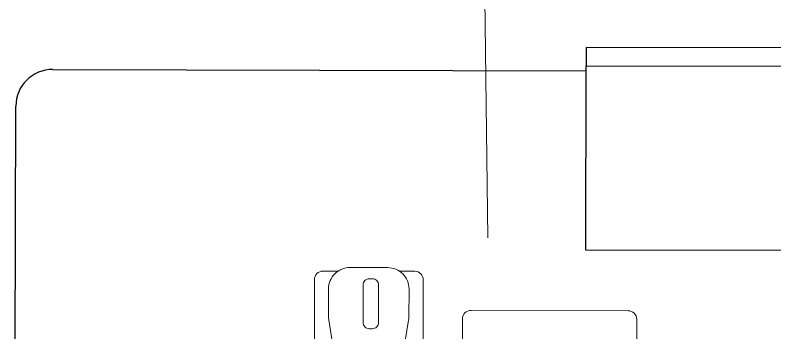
# Paper-space layout 'office1 floor1' of a CAD drawing. Header units: inches. Extents: x 0.3 to 10.8, y 1.4 to 4.2.
# Drawn here: x 7.2338 to 7.4047, y 2.9224 to 2.9939 of the extents above; entities that cross this region are included whole.
import ezdxf

# ---------------------------------------------------------------- set-up
doc = ezdxf.new("R2010")
doc.units = ezdxf.units.IN
doc.header["$MEASUREMENT"] = 0
doc.layers.get('0').update_dxf_attribs({"lineweight": 0})
doc.layers.add('EQUI', color=3, linetype='Continuous', lineweight=0)
doc.layers.add('провода', color=1, linetype='Continuous', lineweight=5)

# ---------------------------------------------------------------- blocks, each defined once
blk = doc.blocks.new('IP PHONE')
at = {"layer": 'EQUI'}
for points in [[(-60.62, 91.66), (-65.03, 91.66, 0.414214), (-67.53, 89.16), (-67.53, 2.5, 0.414214), (-65.03, 0), (-54.51, 0)], [(-35.69, 0), (-35.69, 89.16, 0.414214), (-38.19, 91.66), (-42.62, 91.66)]]:
    blk.add_lwpolyline(points, format="xyb", dxfattribs=at)
for points in [[(-46.1, 92.72, -0.414214), (-39.86, 86.48), (-39.86, 77.98, 0.089443), (-39.86, 18.68), (-39.86, 13.5, -0.414214), (-46.1, 7.25), (-57.14, 7.25, -0.414214), (-63.39, 13.5), (-63.39, 18.68, 0.089443), (-63.39, 77.98), (-63.39, 86.48, -0.414214), (-57.14, 92.72)], [(-48.74, 87.59), (-48.74, 76.69, -0.414214), (-50.61, 74.81), (-51.41, 74.81, -0.414214), (-53.29, 76.69), (-53.29, 87.59, -0.414214), (-51.41, 89.47), (-50.61, 89.47, -0.414214)], [(24.22, 39.47, 0.414214), (26.72, 41.97), (26.72, 77.76, 0.414214), (24.22, 80.26), (-21.72, 80.26, 0.414214), (-24.22, 77.76), (-24.22, 41.97, 0.414214), (-21.72, 39.47), (-0.83, 39.47), (-0.83, 31.71, 1), (7.03, 31.71), (7.03, 39.47)]]:
    blk.add_lwpolyline(points, format="xyb", close=True, dxfattribs=at)

psp = doc.layouts.new('office1 floor1')

# ---------------------------------------------------------------- linework, layer by layer
at = {"color": 7, "linetype": 'ByBlock', "lineweight": -2}
for p, q in [((7.36228, 2.98666), (7.36227, 2.98251)), ((7.56983, 2.98615), (7.36228, 2.98666)), ((7.36217, 2.941), (7.36227, 2.98251)), ((7.36227, 2.98251), (7.56982, 2.982)), ((7.24228, 2.98169), (7.36227, 2.9814)), ((7.23382, 2.91548), (7.23396, 2.97341)), ((7.56972, 2.94049), (7.36217, 2.941))]:
    psp.add_line(p, q, dxfattribs=at)
psp.add_arc((7.24226, 2.97339), 0.0083, 89.8612, 179.8612, dxfattribs=at)
at = {"layer": 'провода', "color": 1}
psp.add_line((7.34017, 2.94379), (7.33862, 3.06716), dxfattribs=at)

# ---------------------------------------------------------------- block references
at = {"color": 7, "xscale": 0.0007694444089781291, "yscale": 0.0007694444089781291, "zscale": 0.0007694444089781291, "rotation": 359.8797230761975}
psp.add_blockref('IP PHONE', (7.35294, 2.86565), dxfattribs=at)

doc.saveas('drawing.dxf')
